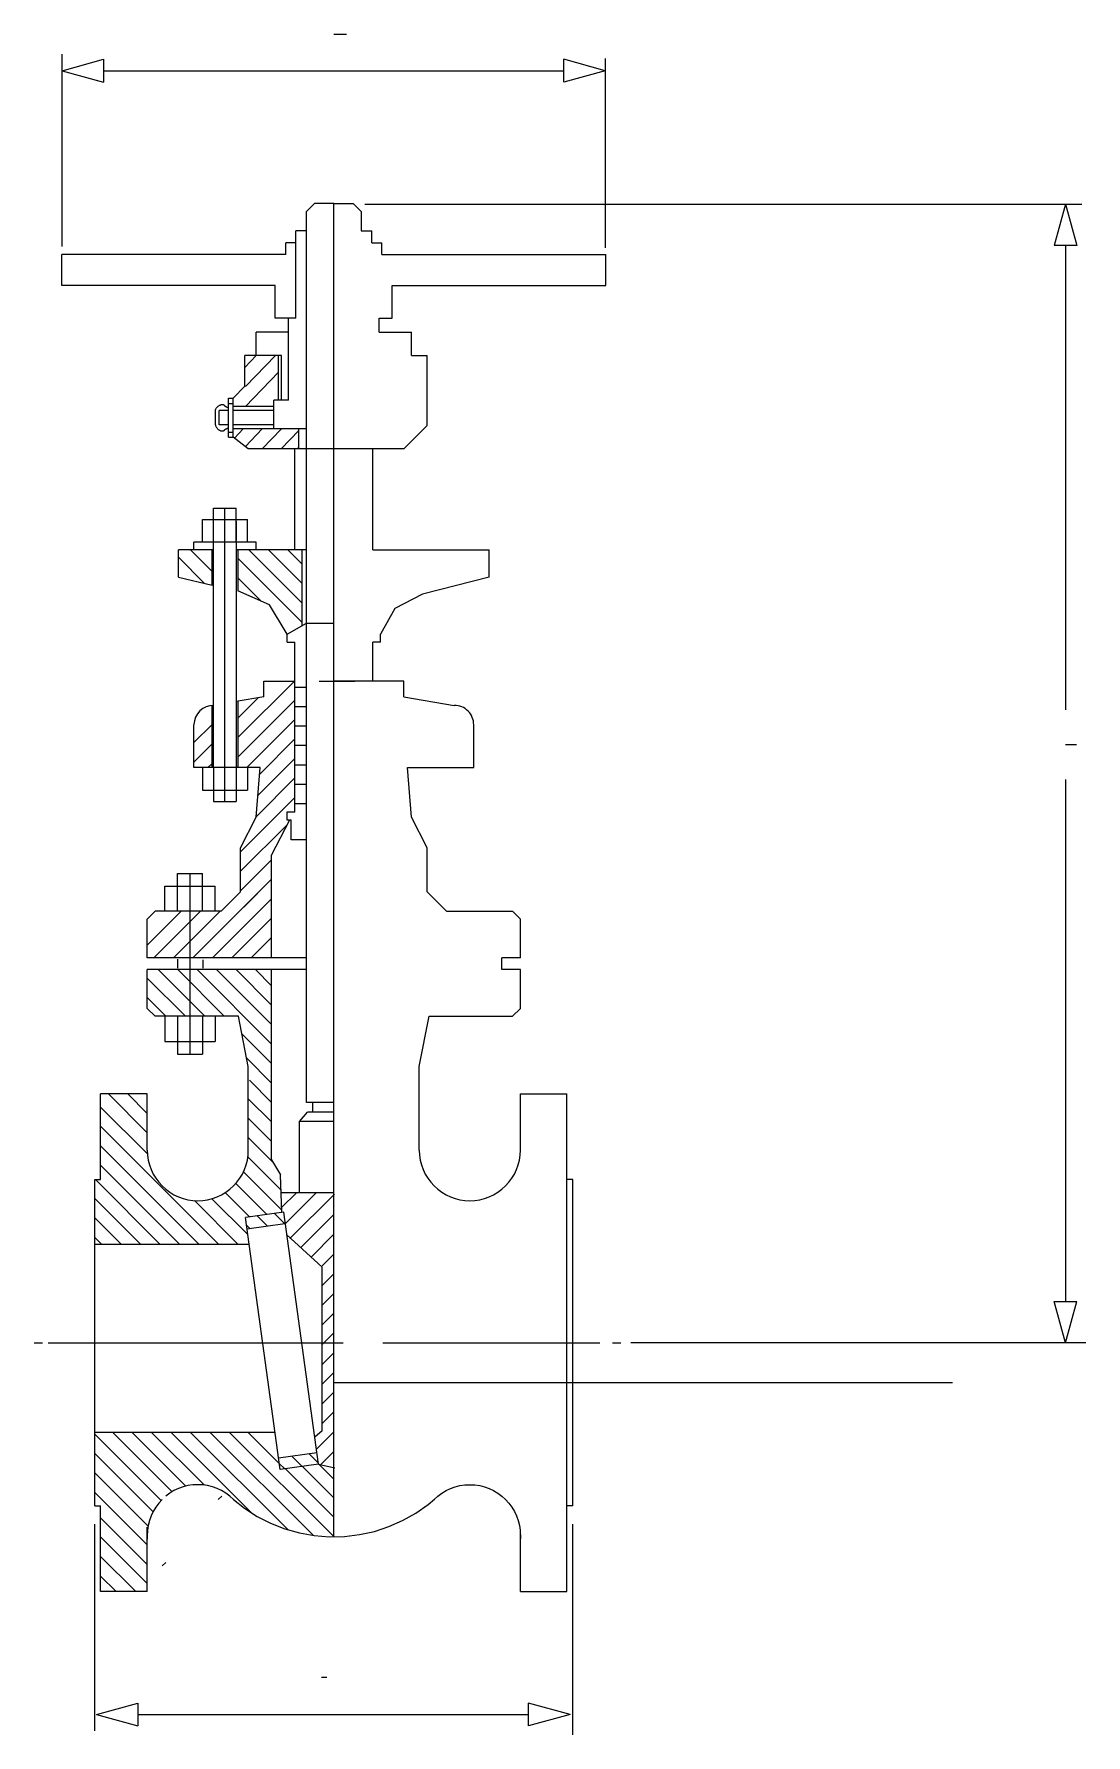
# Model space of a CAD drawing. Extents: x 722 to 1295, y 120 to 1046.
import ezdxf

# ---------------------------------------------------------------- set-up
doc = ezdxf.new("R2010")
doc.units = 0
doc.header["$MEASUREMENT"] = 0
doc.layers.get('0').update_dxf_attribs({"linetype": 'CONTINUOUS'})
doc.layers.add('1', color=7, linetype='CONTINUOUS')

msp = doc.modelspace()

# ---------------------------------------------------------------- linework, layer by layer
at = {"linetype": 'Continuous'}
msp.add_line((885.15, 312.12), (1222.06, 312.12), dxfattribs=at)
at = {"layer": '1', "color": 5, "linetype": 'Continuous'}
for p, q in [((885.08, 1046.31), (892.08, 1046.31)), ((1283.54, 659.4), (1289.54, 659.4)), ((878.42, 151.6), (881.42, 151.6))]:
    msp.add_line(p, q, dxfattribs=at)
at = {"layer": '1', "color": 3, "linetype": 'Continuous'}
for p, q in [((737.22, 930.6), (737.22, 1035.25)), ((737.22, 1026.31), (759.74, 1032.54)), ((759.74, 1032.54), (759.74, 1020.08)), ((759.74, 1032.54), (759.74, 1020.08)), ((1010.42, 1020.08), (1010.42, 1032.54)), ((1010.42, 1020.08), (1010.42, 1032.54)), ((1032.95, 1026.31), (1010.42, 1032.54)), ((1032.95, 1033.02), (1032.95, 929.88)), ((737.22, 1026.31), (759.74, 1020.08)), ((759.74, 1026.31), (1010.42, 1026.31)), ((1032.95, 1026.31), (1010.42, 1020.08)), ((902.12, 953.6), (1292.48, 953.6)), ((1283.54, 953.6), (1277.31, 931.08)), ((1283.54, 953.6), (1289.77, 931.08)), ((1289.77, 931.08), (1277.31, 931.08)), ((1289.77, 931.08), (1277.31, 931.08)), ((1283.54, 931.08), (1283.54, 678.4)), ((1283.54, 640.4), (1283.54, 356.26)), ((857.95, 404.74), (836.99, 401.85)), ((855.91, 264.65), (836.99, 401.85)), ((858.45, 398.4), (837.87, 395.57)), ((849, 397.1), (843.36, 402.73)), ((858.45, 398.4), (852.82, 404.03)), ((876.86, 267.55), (857.95, 404.74)), ((839.55, 395.8), (837.55, 397.8)), ((1277.31, 356.26), (1289.77, 356.26)), ((1277.31, 356.26), (1289.77, 356.26)), ((1283.54, 333.73), (1277.31, 356.26)), ((1283.54, 333.73), (1289.77, 356.26)), ((1294.71, 333.73), (1046.91, 333.73)), ((875.99, 273.83), (855.04, 270.95)), ((867.89, 266.3), (862.24, 271.94)), ((876.77, 268.17), (871.71, 273.24)), ((858.44, 265), (855.44, 268)), ((876.86, 267.54), (855.91, 264.65)), ((754.91, 234.94), (754.91, 122.38)), ((1015.27, 120.14), (1015.27, 234.94)), ((755.91, 131.32), (778.43, 137.55)), ((755.91, 131.32), (778.43, 125.09)), ((778.43, 137.55), (778.43, 125.09)), ((778.43, 137.55), (778.43, 125.09)), ((778.43, 131.32), (991.24, 131.32)), ((1013.77, 131.32), (991.24, 137.55)), ((991.24, 125.09), (991.24, 137.55)), ((991.24, 125.09), (991.24, 137.55)), ((1013.77, 131.32), (991.24, 125.09))]:
    msp.add_line(p, q, dxfattribs=at)
at = {"layer": '1', "color": 7, "linetype": 'Continuous'}
for p, q in [((870.34, 949.75), (874.57, 953.99)), ((885.15, 953.99), (874.57, 953.99)), ((885.15, 228.15), (885.15, 953.99)), ((885.15, 953.99), (895.73, 953.99)), ((899.97, 949.75), (895.73, 953.99)), ((870.34, 464.44), (870.34, 949.75)), ((899.97, 949.75), (899.97, 939.17)), ((864.48, 891.65), (864.48, 939.17)), ((869.95, 939.17), (864.48, 939.17)), ((899.97, 939.17), (905.83, 939.17)), ((905.83, 932.59), (905.83, 939.17)), ((859, 926.25), (737.02, 926.25)), ((737.02, 909.32), (737.02, 926.25)), ((859, 926.25), (859, 932.59)), ((864.48, 932.59), (859, 932.59)), ((905.83, 932.59), (911.31, 932.59)), ((911.31, 926.25), (911.31, 932.59)), ((911.31, 926.25), (1033.28, 926.25)), ((1033.28, 909.32), (1033.28, 926.25)), ((853.29, 909.32), (737.02, 909.32)), ((853.29, 891.65), (853.29, 909.32)), ((917.01, 909.32), (1033.28, 909.32)), ((917.01, 891.65), (917.01, 909.32)), ((864.48, 891.65), (853.29, 891.65)), ((860.5, 846.95), (860.5, 891.65)), ((909.81, 883.92), (909.81, 891.65)), ((909.81, 891.65), (917.01, 891.65)), ((860.5, 883.92), (842.83, 883.92)), ((842.83, 871.22), (842.83, 883.92)), ((909.81, 883.92), (927.48, 883.92)), ((927.48, 871.22), (927.48, 883.92)), ((856.75, 871.22), (836.79, 871.22)), ((836.79, 854.6), (836.79, 871.22)), ((854.97, 846.95), (854.97, 871.22)), ((856.75, 846.95), (856.75, 871.22)), ((927.48, 871.22), (935.94, 871.22)), ((935.94, 833.14), (935.94, 871.22)), ((836.79, 854.6), (830.4, 847.95)), ((827.82, 847.95), (830.4, 847.95)), ((827.82, 826.79), (827.82, 847.95)), ((827.82, 845.18), (830.4, 845.18)), ((830.4, 826.79), (830.4, 847.95)), ((852.42, 843.42), (830.4, 843.42)), ((860.5, 846.95), (852.42, 846.95)), ((852.42, 831.61), (852.42, 846.95)), ((820.71, 833.55), (820.71, 841.15)), ((822.71, 833.43), (822.71, 841.3)), ((827.82, 841.3), (822.71, 841.3)), ((852.42, 841.3), (830.4, 841.3)), ((827.82, 833.43), (822.71, 833.43)), ((827.82, 829.55), (830.4, 829.55)), ((827.82, 826.79), (830.4, 826.79)), ((852.42, 833.43), (830.4, 833.43)), ((870.34, 831.3), (830.4, 831.3)), ((838.6, 820.44), (830.4, 826.79)), ((866.09, 820.44), (866.09, 831.3)), ((935.94, 833.14), (923.25, 820.44)), ((866.09, 820.44), (838.6, 820.44)), ((863.99, 765.42), (863.99, 820.44)), ((923.25, 820.44), (863.99, 820.44)), ((906.31, 765.42), (906.31, 820.44)), ((819.73, 788.17), (832.07, 788.17)), ((819.73, 781.99), (819.73, 788.17)), ((832.07, 781.99), (832.07, 788.17)), ((813.56, 781.99), (838.24, 781.99)), ((813.56, 769.65), (813.56, 781.99)), ((819.73, 769.65), (819.73, 781.99)), ((819.73, 770.57), (819.73, 781.07)), ((832.07, 769.65), (832.07, 781.99)), ((832.07, 781.06), (832.07, 770.57)), ((838.24, 769.65), (838.24, 781.99)), ((842.83, 769.65), (808.97, 769.65)), ((808.97, 765.42), (808.97, 769.65)), ((819.73, 646.92), (819.73, 769.65)), ((832.07, 769.65), (832.07, 646.92)), ((842.83, 765.42), (842.83, 769.65)), ((819.73, 765.42), (800.51, 765.42)), ((800.51, 750.57), (800.51, 765.42)), ((818.88, 746.15), (818.88, 765.42)), ((870.34, 765.42), (832.07, 765.42)), ((832.91, 765.42), (832.91, 743.21)), ((867.87, 724.15), (867.87, 765.42)), ((906.31, 765.42), (969.8, 765.42)), ((969.8, 750.61), (969.8, 765.42)), ((800.51, 750.57), (818.88, 746.15)), ((969.8, 750.61), (933.46, 741.35)), ((850.05, 735.55), (832.91, 743.21)), ((933.46, 741.35), (918.39, 733.57)), ((859.77, 719.52), (850.05, 735.55)), ((918.39, 733.57), (910.54, 719.52)), ((859.76, 719.52), (870.34, 725.56)), ((870.34, 725.56), (885.15, 725.56)), ((859.76, 715.1), (859.76, 719.52)), ((859.76, 715.1), (863.99, 715.1)), ((863.99, 622.67), (863.99, 715.1)), ((906.31, 693.94), (906.31, 715.1)), ((910.54, 715.1), (906.31, 715.1)), ((910.54, 715.1), (910.54, 719.52)), ((847.06, 685.47), (832.07, 682.91)), ((847.06, 685.47), (847.06, 693.94)), ((847.06, 693.94), (863.99, 693.94)), ((863.99, 690.75), (870.34, 690.75)), ((877.1, 693.94), (896.66, 693.94)), ((923.25, 693.94), (885.15, 693.94)), ((923.25, 685.47), (923.25, 693.94)), ((923.25, 685.47), (950.76, 680.77)), ((818.88, 646.92), (818.88, 680.75)), ((832.91, 683.05), (832.91, 646.92)), ((863.99, 680.17), (870.34, 680.17)), ((808.97, 646.92), (808.97, 670.19)), ((863.99, 669.59), (870.34, 669.59)), ((961.34, 646.92), (961.34, 670.19)), ((863.99, 659.01), (870.34, 659.01)), ((863.99, 648.43), (870.34, 648.43)), ((845.09, 646.92), (808.97, 646.92)), ((813.56, 646.92), (813.56, 634.55)), ((819.73, 646.92), (819.73, 634.55)), ((819.73, 645.96), (819.73, 635.47)), ((832.07, 646.92), (832.07, 634.55)), ((832.07, 645.96), (832.07, 635.47)), ((838.24, 646.92), (838.24, 634.55)), ((842.87, 619.86), (845.09, 646.92)), ((925.2, 646.92), (961.34, 646.92)), ((927.44, 619.83), (925.2, 646.92)), ((813.56, 634.55), (838.24, 634.55)), ((819.73, 634.55), (819.73, 628.37)), ((832.07, 634.55), (832.07, 628.37)), ((863.99, 637.85), (870.34, 637.85)), ((819.73, 628.37), (832.07, 628.37)), ((859.56, 622.67), (859.56, 618.39)), ((863.99, 622.67), (859.56, 622.67)), ((863.99, 627.27), (870.34, 627.27)), ((834.37, 603.25), (842.87, 619.86)), ((851.29, 599.15), (861.14, 618.39)), ((859.56, 618.39), (861.94, 618.39)), ((861.94, 607.46), (861.94, 618.39)), ((935.94, 603.24), (927.44, 619.83)), ((834.37, 579.2), (834.37, 603.25)), ((870.34, 607.46), (861.94, 607.46)), ((935.94, 579.2), (935.94, 603.24)), ((851.29, 543.22), (851.29, 599.15)), ((799.99, 589.19), (813.71, 589.19)), ((799.99, 582.34), (799.99, 589.19)), ((813.71, 582.34), (813.71, 589.19)), ((793.14, 568.62), (793.14, 582.34)), ((793.14, 582.34), (820.58, 582.34)), ((799.99, 568.62), (799.99, 582.34)), ((799.99, 569.65), (799.99, 581.32)), ((813.71, 568.62), (813.71, 582.34)), ((813.71, 569.65), (813.71, 581.32)), ((820.58, 568.62), (820.58, 582.34)), ((834.37, 579.2), (823.79, 568.62)), ((935.94, 579.2), (946.52, 568.62)), ((783.58, 564.39), (787.81, 568.62)), ((823.79, 568.62), (787.81, 568.62)), ((946.52, 568.62), (982.5, 568.62)), ((986.73, 564.39), (982.5, 568.62)), ((783.58, 543.22), (783.58, 564.39)), ((986.73, 543.22), (986.73, 564.39)), ((870.34, 543.22), (783.58, 543.22)), ((799.97, 542.5), (799.97, 537.67)), ((813.77, 542.16), (813.77, 537.67)), ((986.73, 543.22), (976.62, 543.22)), ((976.62, 536.88), (976.62, 543.22)), ((783.58, 515.72), (783.58, 536.88)), ((870.34, 536.88), (783.58, 536.88)), ((851.29, 433.32), (851.29, 536.88)), ((986.73, 536.88), (976.62, 536.88)), ((986.73, 515.72), (986.73, 536.88)), ((783.58, 515.72), (787.81, 511.49)), ((833.29, 511.49), (787.81, 511.49)), ((793.14, 511.49), (793.14, 497.77)), ((799.99, 511.49), (799.99, 497.77)), ((799.99, 510.46), (799.99, 498.8)), ((813.71, 511.49), (813.71, 497.77)), ((813.71, 510.46), (813.71, 498.8)), ((820.58, 511.49), (820.58, 497.77)), ((838.6, 484.07), (833.29, 511.49)), ((931.71, 484.07), (937.02, 511.49)), ((937.02, 511.49), (982.5, 511.49)), ((986.73, 515.72), (982.5, 511.49)), ((793.14, 497.77), (820.58, 497.77)), ((799.99, 497.77), (799.99, 490.92)), ((799.99, 490.92), (813.71, 490.92)), ((813.71, 497.77), (813.71, 490.92)), ((838.6, 438.41), (838.6, 484.07)), ((931.71, 438.54), (931.71, 484.07)), ((758.19, 422.61), (758.19, 469.16)), ((783.58, 469.16), (758.19, 469.16)), ((783.58, 438.54), (783.58, 469.16)), ((885.15, 464.44), (870.34, 464.44)), ((873.65, 459.19), (873.65, 464.44)), ((986.73, 438.54), (986.73, 469.16)), ((986.73, 469.16), (1012.12, 469.16)), ((1012.12, 198.3), (1012.12, 469.16)), ((866.47, 454.1), (870.88, 459.19)), ((885.15, 454.1), (866.47, 454.1)), ((866.47, 415.39), (866.47, 454.1)), ((885.15, 459.19), (870.88, 459.19)), ((783.58, 438.54), (783.71, 435.84)), ((783.71, 435.84), (784.11, 433.17)), ((838.08, 433.17), (838.47, 435.84)), ((838.47, 435.84), (838.6, 438.41)), ((931.71, 438.54), (931.84, 435.84)), ((931.84, 435.84), (932.23, 433.17)), ((986.2, 433.17), (986.6, 435.84)), ((986.6, 435.84), (986.73, 438.54)), ((784.11, 433.17), (784.77, 430.55)), ((784.77, 430.55), (785.68, 428.01)), ((785.68, 428.01), (786.83, 425.57)), ((835.36, 425.57), (836.51, 428.01)), ((836.51, 428.01), (837.42, 430.55)), ((837.42, 430.55), (838.08, 433.17)), ((851.29, 433.32), (856.06, 425.19)), ((932.23, 433.17), (932.89, 430.55)), ((932.89, 430.55), (933.8, 428.01)), ((933.8, 428.01), (934.95, 425.57)), ((983.48, 425.57), (984.64, 428.01)), ((984.64, 428.01), (985.55, 430.55)), ((985.55, 430.55), (986.2, 433.17)), ((755.07, 244.85), (755.07, 422.61)), ((755.07, 422.61), (758.19, 422.61)), ((786.83, 425.57), (788.22, 423.25)), ((788.22, 423.25), (789.83, 421.08)), ((789.83, 421.08), (791.64, 419.08)), ((791.64, 419.08), (793.64, 417.27)), ((793.64, 417.27), (795.81, 415.66)), ((826.38, 415.66), (828.55, 417.27)), ((828.55, 417.27), (830.55, 419.08)), ((830.55, 419.08), (832.36, 421.08)), ((832.36, 421.08), (833.97, 423.25)), ((833.97, 423.25), (835.36, 425.57)), ((856.78, 404.63), (856.06, 425.19)), ((934.95, 425.57), (936.34, 423.25)), ((936.34, 423.25), (937.95, 421.08)), ((937.95, 421.08), (939.76, 419.08)), ((939.76, 419.08), (941.77, 417.27)), ((941.77, 417.27), (943.93, 415.66)), ((974.5, 415.66), (976.67, 417.27)), ((976.67, 417.27), (978.67, 419.08)), ((978.67, 419.08), (980.49, 421.08)), ((980.49, 421.08), (982.09, 423.25)), ((982.09, 423.25), (983.48, 425.57)), ((1015.24, 422.61), (1012.12, 422.61)), ((1015.24, 244.85), (1015.24, 422.61)), ((795.81, 415.66), (798.12, 414.27)), ((798.12, 414.27), (800.57, 413.12)), ((800.57, 413.12), (803.11, 412.21)), ((803.11, 412.21), (805.73, 411.55)), ((805.73, 411.55), (808.4, 411.16)), ((808.4, 411.16), (811.09, 411.03)), ((811.09, 411.03), (813.79, 411.16)), ((813.79, 411.16), (816.46, 411.55)), ((816.46, 411.55), (819.08, 412.21)), ((819.08, 412.21), (821.62, 413.12)), ((821.62, 413.12), (824.06, 414.27)), ((824.06, 414.27), (826.38, 415.66)), ((943.93, 415.66), (946.25, 414.27)), ((946.25, 414.27), (948.69, 413.12)), ((948.69, 413.12), (951.23, 412.21)), ((951.23, 412.21), (953.85, 411.55)), ((953.85, 411.55), (956.52, 411.16)), ((956.52, 411.16), (959.22, 411.03)), ((959.22, 411.03), (961.92, 411.16)), ((961.92, 411.16), (964.59, 411.55)), ((964.59, 411.55), (967.21, 412.21)), ((967.21, 412.21), (969.75, 413.12)), ((969.75, 413.12), (972.19, 414.27)), ((972.19, 414.27), (974.5, 415.66)), ((839.01, 387.23), (755.07, 387.23)), ((853.11, 284.93), (755.07, 284.93)), ((795.8, 251.8), (793.64, 250.19)), ((798.12, 253.19), (795.8, 251.8)), ((800.56, 254.34), (798.12, 253.19)), ((803.1, 255.25), (800.56, 254.34)), ((805.72, 255.91), (803.1, 255.25)), ((808.39, 256.3), (805.72, 255.91)), ((811.09, 256.43), (808.39, 256.3)), ((813.79, 256.3), (811.09, 256.43)), ((816.46, 255.91), (813.79, 256.3)), ((819.08, 255.25), (816.46, 255.91)), ((821.62, 254.34), (819.08, 255.25)), ((824.06, 253.19), (821.62, 254.34)), ((824.1, 250.19), (822.1, 248.38)), ((826.37, 251.8), (824.06, 253.19)), ((828.54, 250.19), (826.37, 251.8)), ((830.54, 248.38), (828.54, 250.19)), ((939.76, 248.38), (941.77, 250.19)), ((941.77, 250.19), (943.93, 251.8)), ((943.93, 251.8), (946.25, 253.19)), ((946.25, 253.19), (948.69, 254.34)), ((948.69, 254.34), (951.23, 255.25)), ((951.23, 255.25), (953.85, 255.91)), ((953.85, 255.91), (956.52, 256.3)), ((956.52, 256.3), (959.22, 256.43)), ((959.22, 256.43), (961.92, 256.3)), ((961.92, 256.3), (964.59, 255.91)), ((964.59, 255.91), (967.21, 255.25)), ((967.21, 255.25), (969.75, 254.34)), ((969.75, 254.34), (972.19, 253.19)), ((972.19, 253.19), (974.5, 251.8)), ((974.5, 251.8), (976.67, 250.19)), ((976.67, 250.19), (978.67, 248.38)), ((755.07, 244.85), (758.19, 244.85)), ((758.19, 198.3), (758.19, 244.85)), ((786.83, 241.89), (785.67, 239.45)), ((788.21, 244.21), (786.83, 241.89)), ((789.82, 246.38), (788.21, 244.21)), ((791.63, 248.38), (789.82, 246.38)), ((830.49, 248.31), (836.46, 243.6)), ((831.35, 247.49), (830.54, 248.38)), ((836.46, 243.6), (843.41, 239.16)), ((922.62, 236.88), (929.82, 240.91)), ((929.82, 240.91), (936.58, 245.63)), ((936.58, 245.63), (939.97, 248.54)), ((939.47, 248.06), (939.76, 248.38)), ((978.67, 248.38), (980.49, 246.38)), ((980.49, 246.38), (982.09, 244.21)), ((982.09, 244.21), (983.48, 241.89)), ((983.48, 241.89), (984.64, 239.45)), ((1015.24, 244.85), (1012.12, 244.85)), ((783.71, 231.62), (783.38, 224.96)), ((783.58, 198.3), (783.58, 233.21)), ((784.11, 234.29), (783.71, 231.62)), ((784.76, 236.91), (784.11, 234.29)), ((785.67, 239.45), (784.76, 236.91)), ((843.41, 239.16), (850.76, 235.42)), ((850.76, 235.42), (858.45, 232.42)), ((858.45, 232.42), (866.39, 230.19)), ((907.22, 231.01), (915.07, 233.57)), ((915.07, 233.57), (922.62, 236.88)), ((984.64, 239.45), (985.55, 236.91)), ((985.55, 236.91), (986.2, 234.29)), ((986.2, 234.29), (986.6, 231.62)), ((986.6, 231.62), (986.82, 227.03)), ((866.39, 230.19), (874.51, 228.74)), ((874.51, 228.74), (882.73, 228.1)), ((882.73, 228.1), (890.98, 228.27)), ((890.98, 228.27), (899.17, 229.24)), ((899.17, 229.24), (907.22, 231.01)), ((986.73, 198.3), (986.73, 231.08)), ((793.64, 214), (791.63, 212.19)), ((783.58, 198.3), (758.19, 198.3)), ((986.73, 198.3), (1012.12, 198.3)), ((986.73, 198.3), (1012.12, 198.3))]:
    msp.add_line(p, q, dxfattribs=at)
at = {"layer": '1', "color": 4, "linetype": 'Continuous'}
for p, q in [((842.94, 871.22), (836.79, 864.81)), ((853.34, 871.22), (837.1, 854.3)), ((854.97, 862.1), (837.05, 843.42)), ((835.81, 831.3), (831.02, 826.31)), ((846.2, 831.3), (836.98, 821.7)), ((856.6, 831.3), (846.17, 820.44)), ((866.09, 830.37), (856.57, 820.44)), ((866.09, 821.43), (865.15, 820.44)), ((825.9, 628.37), (825.9, 788.17)), ((814.83, 747.12), (800.51, 761.44)), ((818.88, 753.67), (807.14, 765.42)), ((867.87, 725.89), (832.91, 760.85)), ((867.87, 736.5), (838.96, 765.42)), ((867.87, 747.1), (849.56, 765.42)), ((867.87, 757.71), (860.17, 765.42)), ((845.63, 737.53), (832.91, 750.25)), ((863.66, 693.94), (832.91, 663.19)), ((844.07, 684.96), (832.91, 673.8)), ((863.99, 683.67), (832.91, 652.59)), ((818.88, 670.37), (808.97, 660.47)), ((863.99, 673.06), (837.85, 646.92)), ((818.88, 659.76), (808.97, 649.86)), ((863.99, 662.46), (844.79, 643.25)), ((818.88, 649.15), (816.64, 646.92)), ((863.99, 651.85), (843.84, 631.7)), ((863.99, 641.24), (842.89, 620.14)), ((863.99, 630.64), (834.37, 601.01)), ((859.87, 615.91), (834.37, 590.4)), ((851.29, 596.72), (834.37, 579.79)), ((806.86, 490.92), (806.86, 589.19)), ((851.29, 586.11), (808.41, 543.22)), ((851.29, 586.11), (836.15, 570.97)), ((851.29, 575.5), (819.02, 543.22)), ((801.98, 568.62), (783.58, 550.22)), ((812.59, 568.62), (787.19, 543.22)), ((823.19, 568.62), (797.8, 543.22)), ((851.29, 564.89), (829.63, 543.22)), ((851.29, 554.29), (840.23, 543.22)), ((851.29, 543.68), (850.84, 543.22)), ((804.32, 511.49), (783.58, 532.22)), ((814.93, 511.49), (789.53, 536.88)), ((825.53, 511.49), (800.14, 536.88)), ((851.29, 496.33), (810.74, 536.88)), ((851.29, 506.94), (821.35, 536.88)), ((851.29, 517.54), (831.96, 536.88)), ((851.29, 528.01), (842.42, 536.88)), ((793.71, 511.49), (783.58, 521.62)), ((851.29, 485.72), (835.15, 501.87)), ((851.29, 475.11), (837.7, 488.7)), ((851.29, 464.51), (839.18, 476.62)), ((783.58, 448.05), (762.47, 469.16)), ((783.58, 458.51), (772.93, 469.16)), ((851.29, 453.91), (838.6, 466.6)), ((783.44, 436.76), (758.19, 462.02)), ((851.29, 443.3), (838.6, 455.99)), ((822.51, 387.23), (758.19, 451.55)), ((852.19, 431.8), (838.6, 445.39)), ((811.91, 387.23), (758.19, 440.95)), ((801.3, 387.23), (758.19, 430.34)), ((856.73, 406.05), (835.95, 426.82)), ((856.35, 417.03), (838.6, 434.78)), ((790.69, 387.23), (755.31, 422.61)), ((848.7, 403.47), (831.75, 420.41)), ((780.09, 387.23), (755.07, 412.25)), ((833.12, 387.23), (809.23, 411.12)), ((838.26, 392.7), (818.81, 412.14)), ((839.38, 402.18), (826.08, 415.48)), ((769.48, 387.23), (755.07, 401.64)), ((758.88, 387.23), (755.07, 391.04)), ((721.91, 333.73), (726.54, 333.73)), ((729.63, 333.73), (890.2, 333.73)), ((911.81, 333.73), (1029.93, 333.73)), ((1036.87, 333.73), (1041.5, 333.73)), ((791.19, 247.88), (755.07, 284)), ((797.1, 252.57), (764.74, 284.93)), ((804.64, 255.64), (775.35, 284.93)), ((814.72, 256.16), (785.96, 284.93)), ((840.42, 241.08), (796.56, 284.93)), ((860.16, 231.94), (807.17, 284.93)), ((873.85, 228.86), (817.78, 284.93)), ((885.15, 228.16), (828.38, 284.93)), ((855.45, 267.96), (838.48, 284.93)), ((786.74, 241.72), (755.07, 273.39)), ((784.04, 233.82), (755.07, 262.79)), ((885.15, 238.77), (858.86, 265.06)), ((885.15, 249.27), (868.09, 266.33)), ((885.15, 259.44), (876.83, 267.76)), ((783.58, 223.67), (755.07, 252.18)), ((783.58, 212.98), (758.19, 238.38)), ((783.58, 202.58), (758.19, 227.98)), ((777.26, 198.3), (758.19, 217.37)), ((766.58, 198.3), (758.19, 206.69))]:
    msp.add_line(p, q, dxfattribs=at)
at = {"layer": '1', "color": 1, "linetype": 'Continuous'}
for p, q in [((885.15, 415.39), (856.39, 415.39)), ((864.78, 415.39), (856.68, 407.29)), ((875.53, 415.39), (858.79, 398.65)), ((885.45, 414.55), (861.29, 390.39)), ((885.15, 403.51), (867.21, 385.56)), ((859.63, 392.54), (878.81, 374.85)), ((885.15, 392.76), (872.79, 380.4)), ((885.15, 382.02), (878.81, 375.67)), ((878.81, 285.71), (878.81, 374.85)), ((885.15, 371.27), (878.81, 364.92)), ((885.15, 360.52), (878.81, 354.17)), ((885.15, 349.77), (878.81, 343.43)), ((885.15, 339.03), (878.81, 332.68)), ((885.15, 328.28), (878.81, 321.94)), ((885.15, 317.54), (878.81, 311.19)), ((885.15, 306.77), (878.81, 300.43)), ((885.15, 296.03), (878.81, 289.68)), ((878.81, 285.71), (874.83, 282.23)), ((885.15, 285.28), (875.72, 275.85)), ((885.15, 274.54), (877.94, 267.32)), ((876.86, 267.55), (885.62, 265.67))]:
    msp.add_line(p, q, dxfattribs=at)
at = {"layer": '1', "color": 7, "linetype": 'Continuous'}
for points in [[(820.71, 841.16, -0.051729), (820.75, 841.6, -0.04396), (820.9, 842.05, -0.038152), (821.12, 842.51, -0.034218), (821.43, 842.96, -0.031891), (821.81, 843.37, -0.030959), (822.24, 843.74, -0.031326), (822.71, 844.06, -0.033031), (823.21, 844.3, -0.036239), (823.71, 844.46, -0.041209), (824.2, 844.55, -0.048151), (824.65, 844.54, -0.056819), (825.06, 844.45, -0.065743), (825.41, 844.27, -0.07178), (825.69, 844.02, -0.07178)], [(825.69, 844.02, 0.181667), (825.69, 843.96, 0.087732), (825.73, 843.89, 0.043527), (825.81, 843.81, 0.026108), (825.92, 843.72, 0.018199), (826.07, 843.62, 0.014216), (826.24, 843.52, 0.012175), (826.43, 843.42, 0.011297), (826.63, 843.33, 0.011297), (826.84, 843.24, 0.012175), (827.05, 843.17, 0.014216), (827.24, 843.11, 0.018199), (827.41, 843.07, 0.026108), (827.56, 843.05, 0.043527), (827.67, 843.05, 0.087732), (827.75, 843.07, 0.181667), (827.79, 843.11, 0.181667)], [(820.71, 833.56, 0.054607), (820.77, 833.08, 0.04596), (820.94, 832.59, 0.039738), (821.2, 832.1, 0.035752), (821.56, 831.63, 0.033655), (821.99, 831.2, 0.033217), (822.47, 830.83, 0.034385), (822.99, 830.54, 0.037296), (823.53, 830.33, 0.042246), (824.06, 830.21, 0.049567), (824.56, 830.19, 0.059172), (825.01, 830.27, 0.069535), (825.39, 830.45, 0.076814), (825.69, 830.72, 0.076814)], [(825.69, 830.72, -0.181667), (825.69, 830.78, -0.087732), (825.73, 830.85, -0.043527), (825.81, 830.93, -0.026108), (825.92, 831.02, -0.018199), (826.07, 831.12, -0.014216), (826.24, 831.22, -0.012175), (826.43, 831.32, -0.011297), (826.63, 831.41, -0.011297), (826.84, 831.5, -0.012175), (827.05, 831.57, -0.014216), (827.24, 831.63, -0.018199), (827.41, 831.67, -0.026108), (827.56, 831.69, -0.043527), (827.67, 831.69, -0.087732), (827.75, 831.67, -0.181667), (827.79, 831.63, -0.181667)]]:
    msp.add_lwpolyline(points, format="xyb", dxfattribs=at)
for centre, radius, start, end in [((819.62, 670.13), 10.65, 89.41228, 179.14666), ((950.79, 670.22), 10.55, 359.83103, 90.16887)]:
    msp.add_arc(centre, radius, start, end, dxfattribs=at)

doc.saveas('drawing.dxf')
